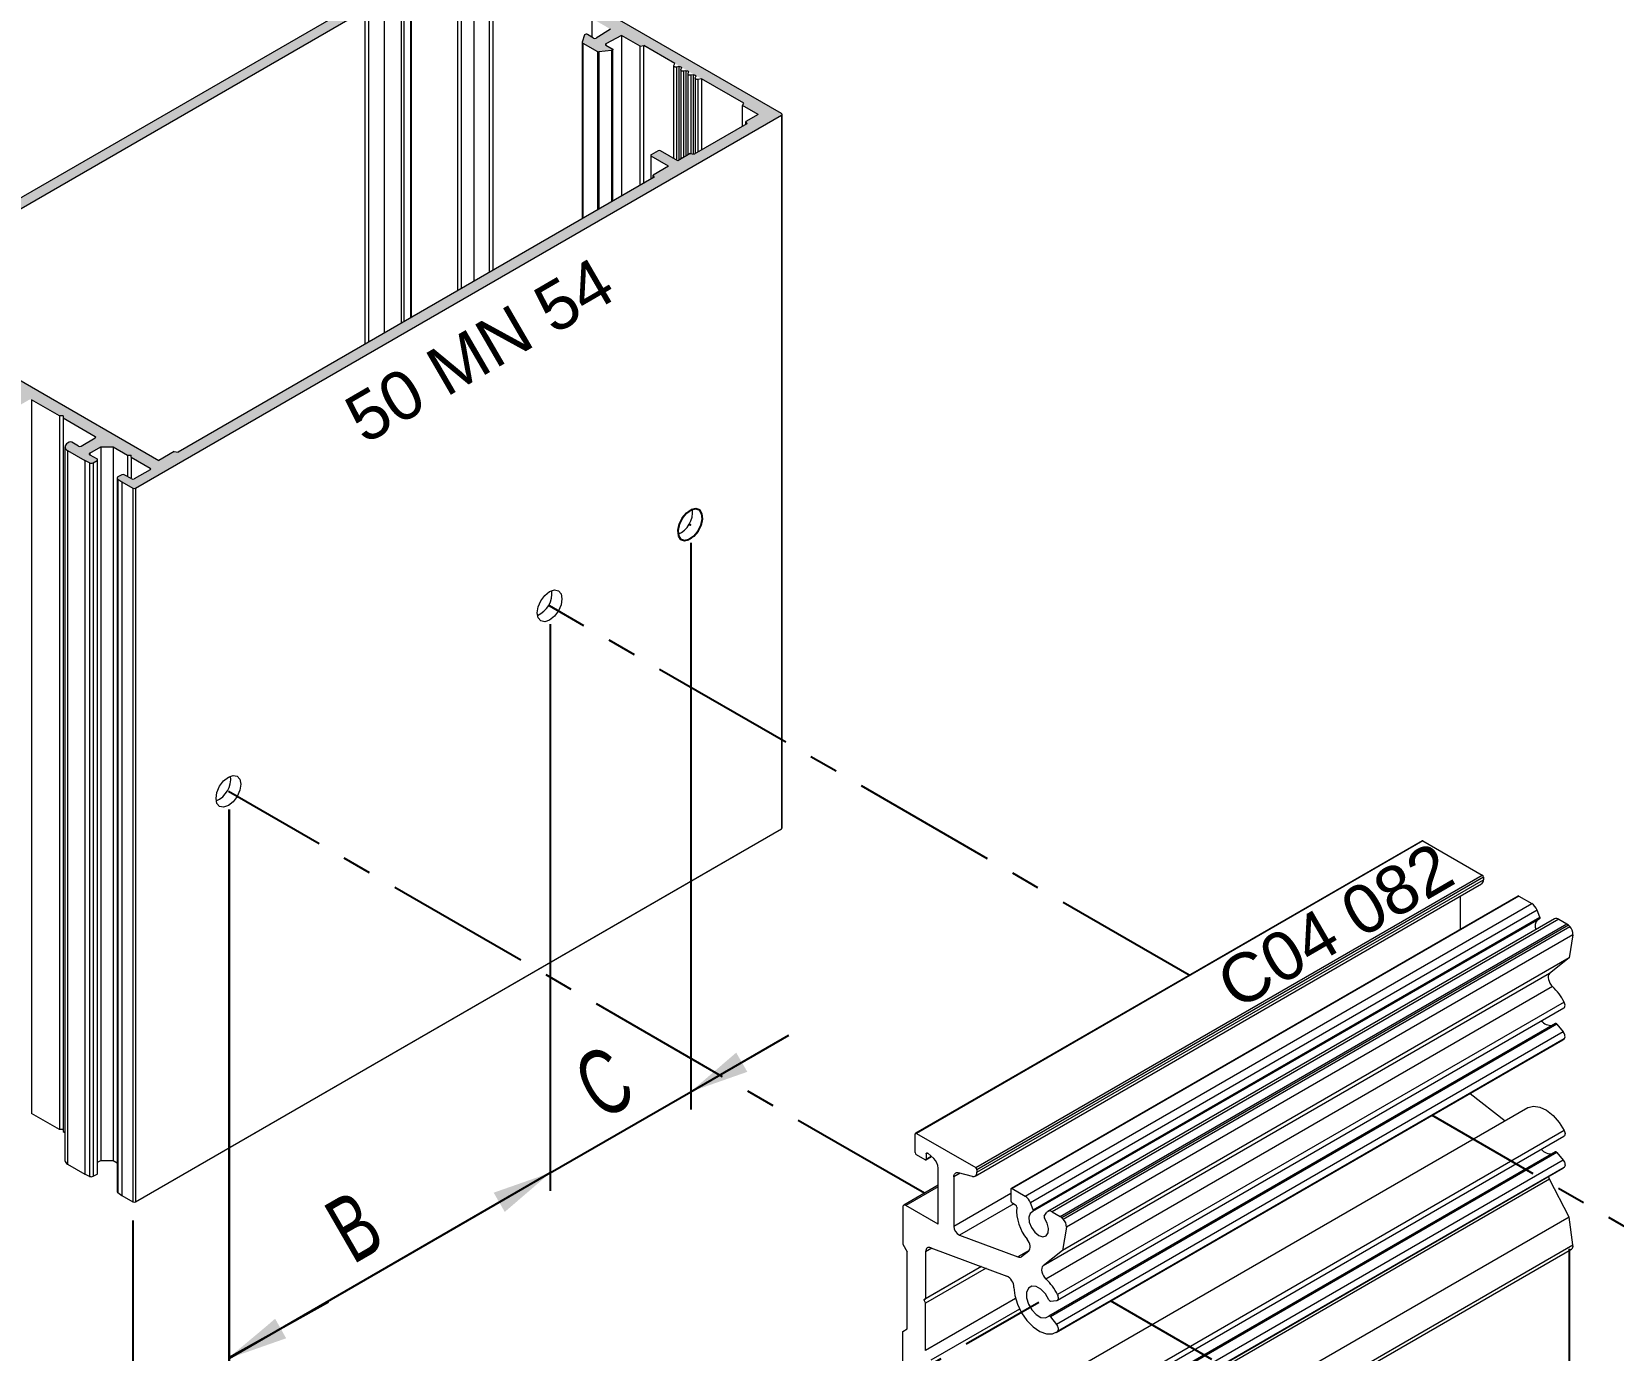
# Model space of a CAD drawing. Header units: millimetres. Extents: x 226 to 1066, y 456 to 1447.
# Drawn here: x 277.5 to 358.9, y 623.8 to 691.7 of the extents above; entities that cross this region are included whole.
import ezdxf

# ---------------------------------------------------------------- set-up
doc = ezdxf.new("R2010")
doc.units = ezdxf.units.MM
doc.linetypes.add('CENTER', pattern=[2, 1.25, -0.25, 0.25, -0.25])
doc.layers.add('nokta', color=140, linetype='Continuous')
doc.layers.add('SLD-0', color=179, linetype='Continuous')
doc.styles.add('SLDTEXTSTYLE0', font='TXT', dxfattribs={"width": 0.663, "bigfont": 'bigfont'})
doc.styles.get("Standard").update_dxf_attribs({"font": 'arial.ttf'})

# ---------------------------------------------------------------- blocks, each defined once
blk = doc.blocks.new('M.T.TİP-6A')
h = blk.add_hatch(color=253)
edge = h.paths.add_edge_path(flags=0)
edge.add_line((1016.633, 708.433), (1016.887, 708.433))
edge.add_ellipse((1016.887, 708.485), major_axis=(-0.09, 0), ratio=0.577288, start_angle=90, end_angle=135)
edge.add_line((1016.951, 708.448), (1018.059, 709.088))
edge.add_line((1018.059, 709.088), (1018.001, 709.238))
edge.add_line((1018.001, 709.238), (1018.262, 709.205))
edge.add_line((1018.262, 709.205), (1018.548, 709.37))
edge.add_line((1018.548, 709.37), (1019.821, 708.635))
edge.add_line((1019.821, 708.635), (1019.878, 708.485))
edge.add_line((1019.878, 708.485), (1019.618, 708.518))
edge.add_line((1019.618, 708.518), (1019.248, 708.305))
edge.add_line((1019.248, 708.305), (1019.306, 708.154))
edge.add_line((1019.306, 708.154), (1019.045, 708.188))
edge.add_line((1019.045, 708.188), (1018.224, 707.713))
edge.add_ellipse((1018.287, 707.677), major_axis=(0.09, 0), ratio=0.577288, start_angle=135, end_angle=180)
edge.add_line((1018.197, 707.677), (1018.197, 707.53))
edge.add_ellipse((1018.287, 707.53), major_axis=(0.09, 0), ratio=0.577288, start_angle=180, end_angle=225)
edge.add_line((1018.224, 707.493), (1018.51, 707.328))
edge.add_ellipse((1018.574, 707.364), major_axis=(0.09, 0), ratio=0.577288, start_angle=225, end_angle=315)
edge.add_line((1018.637, 707.328), (1018.828, 707.438))
edge.add_ellipse((1018.765, 707.475), major_axis=(0.09, 0), ratio=0.577288, start_angle=315, end_angle=405)
edge.add_line((1018.828, 707.511), (1018.733, 707.566))
edge.add_ellipse((1018.797, 707.603), major_axis=(0.09, 0), ratio=0.577288, start_angle=135, end_angle=225, ccw=False)
edge.add_line((1018.733, 707.64), (1019.051, 707.824))
edge.add_ellipse((1019.115, 707.787), major_axis=(-0.09, 0), ratio=0.577288, start_angle=270, end_angle=315, ccw=False)
edge.add_line((1019.115, 707.839), (1019.976, 707.839))
edge.add_ellipse((1019.976, 707.917), major_axis=(0.135, 0), ratio=0.577288, start_angle=270, end_angle=360)
edge.add_line((1020.111, 707.917), (1020.111, 708.055))
edge.add_ellipse((1020.246, 708.055), major_axis=(-0.135, 0), ratio=0.577288, start_angle=270, end_angle=360, ccw=False)
edge.add_line((1020.246, 708.133), (1020.485, 708.133))
edge.add_ellipse((1020.485, 708.211), major_axis=(0.135, 0), ratio=0.577288, start_angle=270, end_angle=360)
edge.add_line((1020.62, 708.211), (1020.62, 708.349))
edge.add_ellipse((1020.755, 708.349), major_axis=(-0.135, 0), ratio=0.577288, start_angle=270, end_angle=360, ccw=False)
edge.add_line((1020.755, 708.427), (1020.994, 708.427))
edge.add_ellipse((1020.994, 708.505), major_axis=(0.135, 0), ratio=0.577288, start_angle=270, end_angle=360)
edge.add_line((1021.129, 708.505), (1021.129, 708.643))
edge.add_ellipse((1021.264, 708.643), major_axis=(-0.135, 0), ratio=0.577288, start_angle=270, end_angle=360, ccw=False)
edge.add_line((1021.264, 708.721), (1021.503, 708.721))
edge.add_ellipse((1021.503, 708.798), major_axis=(0.135, 0), ratio=0.577288, start_angle=270, end_angle=360)
edge.add_line((1021.638, 708.798), (1021.638, 708.936))
edge.add_ellipse((1021.773, 708.936), major_axis=(-0.135, 0), ratio=0.577288, start_angle=270, end_angle=360, ccw=False)
edge.add_line((1021.773, 709.014), (1022.013, 709.014))
edge.add_ellipse((1022.013, 709.092), major_axis=(0.135, 0), ratio=0.577288, start_angle=270, end_angle=360)
edge.add_line((1022.148, 709.092), (1022.148, 709.23))
edge.add_ellipse((1022.283, 709.23), major_axis=(-0.135, 0), ratio=0.577288, start_angle=270, end_angle=360, ccw=False)
edge.add_line((1022.283, 709.308), (1022.522, 709.308))
edge.add_ellipse((1022.522, 709.386), major_axis=(0.135, 0), ratio=0.577288, start_angle=270, end_angle=360)
edge.add_line((1022.657, 709.386), (1022.657, 709.516))
edge.add_ellipse((1022.747, 709.516), major_axis=(-0.09, 0), ratio=0.577288, start_angle=315, end_angle=360, ccw=False)
edge.add_line((1022.683, 709.553), (1023.124, 709.807))
edge.add_ellipse((1023.188, 709.771), major_axis=(0.09, 0), ratio=0.577288, start_angle=45, end_angle=135, ccw=False)
edge.add_line((1023.251, 709.807), (1024.683, 708.981))
edge.add_line((1024.683, 708.981), (1024.874, 708.981))
edge.add_line((1024.874, 708.981), (1024.874, 708.871))
edge.add_line((1024.874, 708.871), (1026.529, 707.915))
edge.add_ellipse((1026.465, 707.879), major_axis=(0.09, 0), ratio=0.577288, start_angle=-45, end_angle=45, ccw=False)
edge.add_line((1026.529, 707.842), (1025.797, 707.419))
edge.add_ellipse((1025.733, 707.456), major_axis=(-0.09, 0), ratio=0.577288, start_angle=45, end_angle=135, ccw=False)
edge.add_line((1025.67, 707.419), (1025.32, 707.622))
edge.add_ellipse((1025.256, 707.585), major_axis=(0.09, 0), ratio=0.577288, start_angle=45, end_angle=135)
edge.add_line((1025.192, 707.622), (1025.097, 707.566))
edge.add_ellipse((1025.415, 707.383), major_axis=(0.45, 0), ratio=0.577288, start_angle=135, end_angle=225)
edge.add_line((1025.097, 707.199), (1025.988, 706.685))
edge.add_ellipse((1026.051, 706.721), major_axis=(-0.09, 0), ratio=0.577288, start_angle=45, end_angle=50)
edge.add_line((1025.994, 706.682), (1026.239, 706.563))
edge.add_ellipse((1026.326, 706.623), major_axis=(-0.135, 0), ratio=0.577288, start_angle=50, end_angle=135)
edge.add_line((1026.421, 706.567), (1026.624, 706.685))
edge.add_ellipse((1026.561, 706.721), major_axis=(-0.09, 0), ratio=0.577288, start_angle=135, end_angle=225)
edge.add_line((1026.624, 706.758), (1026.242, 706.979))
edge.add_ellipse((1026.306, 707.015), major_axis=(-0.09, 0), ratio=0.577288, start_angle=-45, end_angle=45, ccw=False)
edge.add_line((1026.242, 707.052), (1026.815, 707.383))
edge.add_line((1026.815, 707.383), (1027.452, 707.383))
edge.add_line((1027.452, 707.383), (1028.183, 706.96))
edge.add_line((1028.183, 706.96), (1028.374, 706.96))
edge.add_line((1028.374, 706.96), (1028.374, 706.85))
edge.add_line((1028.374, 706.85), (1029.361, 706.281))
edge.add_ellipse((1029.297, 706.244), major_axis=(0.09, 0), ratio=0.577288, start_angle=-45, end_angle=45, ccw=False)
edge.add_line((1029.361, 706.207), (1028.533, 705.729))
edge.add_ellipse((1028.47, 705.766), major_axis=(0.09, 0), ratio=0.577288, start_angle=225, end_angle=315, ccw=False)
edge.add_line((1028.406, 705.729), (1028.024, 705.95))
edge.add_ellipse((1027.961, 705.913), major_axis=(0.09, 0), ratio=0.577288, start_angle=45, end_angle=135)
edge.add_line((1027.897, 705.95), (1027.694, 705.833))
edge.add_ellipse((1027.789, 705.778), major_axis=(0.135, 0), ratio=0.577288, start_angle=135, end_angle=220)
edge.add_line((1027.686, 705.727), (1027.892, 705.586))
edge.add_ellipse((1027.961, 705.619), major_axis=(-0.09, 0), ratio=0.577288, start_angle=40, end_angle=45)
edge.add_line((1027.897, 705.583), (1028.47, 705.252))
edge.add_ellipse((1028.533, 705.289), major_axis=(-0.09, 0), ratio=0.577288, start_angle=45, end_angle=135)
edge.add_line((1028.597, 705.252), (1061.881, 724.466))
edge.add_ellipse((1061.817, 724.503), major_axis=(0.09, 0), ratio=0.577288, start_angle=315, end_angle=405)
edge.add_line((1061.881, 724.54), (1046.098, 733.651))
edge.add_ellipse((1046.034, 733.614), major_axis=(-0.09, 0), ratio=0.577288, start_angle=225, end_angle=315)
edge.add_line((1045.971, 733.651), (1012.687, 714.436))
edge.add_ellipse((1012.751, 714.4), major_axis=(0.09, 0), ratio=0.577288, start_angle=135, end_angle=225)
edge.add_line((1012.687, 714.363), (1013.26, 714.032))
edge.add_ellipse((1013.324, 714.069), major_axis=(0.09, 0), ratio=0.577288, start_angle=225, end_angle=230)
edge.add_line((1013.266, 714.029), (1013.511, 713.911))
edge.add_ellipse((1013.598, 713.97), major_axis=(-0.135, 0), ratio=0.577288, start_angle=50, end_angle=135)
edge.add_line((1013.693, 713.915), (1013.896, 714.032))
edge.add_ellipse((1013.833, 714.069), major_axis=(-0.09, 0), ratio=0.577288, start_angle=135, end_angle=225)
edge.add_line((1013.896, 714.106), (1013.514, 714.326))
edge.add_ellipse((1013.578, 714.363), major_axis=(-0.09, 0), ratio=0.577288, start_angle=-45, end_angle=45, ccw=False)
edge.add_line((1013.514, 714.4), (1014.342, 714.877))
edge.add_ellipse((1014.405, 714.841), major_axis=(-0.09, 0), ratio=0.577288, start_angle=225, end_angle=315, ccw=False)
edge.add_line((1014.469, 714.877), (1015.455, 714.308))
edge.add_line((1015.455, 714.308), (1015.646, 714.308))
edge.add_line((1015.646, 714.308), (1015.646, 714.198))
edge.add_line((1015.646, 714.198), (1016.378, 713.775))
edge.add_line((1016.378, 713.775), (1016.378, 713.408))
edge.add_line((1016.378, 713.408), (1015.805, 713.077))
edge.add_ellipse((1015.742, 713.114), major_axis=(0.09, 0), ratio=0.577288, start_angle=225, end_angle=315, ccw=False)
edge.add_line((1015.678, 713.077), (1015.296, 713.298))
edge.add_ellipse((1015.233, 713.261), major_axis=(0.09, 0), ratio=0.577288, start_angle=45, end_angle=135)
edge.add_line((1015.169, 713.298), (1014.966, 713.18))
edge.add_ellipse((1015.061, 713.125), major_axis=(0.135, 0), ratio=0.577288, start_angle=135, end_angle=220)
edge.add_line((1014.958, 713.075), (1015.164, 712.934))
edge.add_ellipse((1015.233, 712.967), major_axis=(0.09, 0), ratio=0.577288, start_angle=220, end_angle=225)
edge.add_line((1015.169, 712.93), (1016.06, 712.416))
edge.add_ellipse((1016.378, 712.6), major_axis=(-0.45, 0), ratio=0.577288, start_angle=45, end_angle=135)
edge.add_line((1016.696, 712.416), (1016.792, 712.471))
edge.add_ellipse((1016.728, 712.508), major_axis=(-0.09, 0), ratio=0.577288, start_angle=135, end_angle=225)
edge.add_line((1016.792, 712.544), (1016.442, 712.747))
edge.add_ellipse((1016.506, 712.783), major_axis=(0.09, 0), ratio=0.577288, start_angle=135, end_angle=225, ccw=False)
edge.add_line((1016.442, 712.82), (1017.174, 713.242))
edge.add_ellipse((1017.237, 713.206), major_axis=(-0.09, 0), ratio=0.577288, start_angle=225, end_angle=315, ccw=False)
edge.add_line((1017.301, 713.242), (1018.956, 712.287))
edge.add_line((1018.956, 712.287), (1019.147, 712.287))
edge.add_line((1019.147, 712.287), (1019.147, 712.177))
edge.add_line((1019.147, 712.177), (1020.578, 711.35))
edge.add_ellipse((1020.515, 711.314), major_axis=(-0.09, 0), ratio=0.577288, start_angle=135, end_angle=225, ccw=False)
edge.add_line((1020.578, 711.277), (1020.138, 711.022))
edge.add_ellipse((1020.074, 711.059), major_axis=(0.09, 0), ratio=0.577288, start_angle=270, end_angle=315, ccw=False)
edge.add_line((1020.074, 711.007), (1019.849, 711.007))
edge.add_ellipse((1019.849, 710.929), major_axis=(-0.135, 0), ratio=0.577288, start_angle=270, end_angle=360)
edge.add_line((1019.714, 710.929), (1019.714, 710.791))
edge.add_ellipse((1019.579, 710.791), major_axis=(0.135, 0), ratio=0.577288, start_angle=270, end_angle=360, ccw=False)
edge.add_line((1019.579, 710.713), (1019.34, 710.713))
edge.add_ellipse((1019.34, 710.635), major_axis=(-0.135, 0), ratio=0.577288, start_angle=270, end_angle=360)
edge.add_line((1019.205, 710.635), (1019.205, 710.497))
edge.add_ellipse((1019.07, 710.497), major_axis=(0.135, 0), ratio=0.577288, start_angle=270, end_angle=360, ccw=False)
edge.add_line((1019.07, 710.419), (1018.831, 710.419))
edge.add_ellipse((1018.831, 710.341), major_axis=(-0.135, 0), ratio=0.577288, start_angle=270, end_angle=360)
edge.add_line((1018.696, 710.341), (1018.696, 710.203))
edge.add_ellipse((1018.561, 710.203), major_axis=(0.135, 0), ratio=0.577288, start_angle=270, end_angle=360, ccw=False)
edge.add_line((1018.561, 710.125), (1018.322, 710.125))
edge.add_ellipse((1018.322, 710.048), major_axis=(-0.135, 0), ratio=0.577288, start_angle=270, end_angle=360)
edge.add_line((1018.187, 710.048), (1018.187, 709.91))
edge.add_ellipse((1018.052, 709.91), major_axis=(0.135, 0), ratio=0.577288, start_angle=270, end_angle=360, ccw=False)
edge.add_line((1018.052, 709.832), (1017.812, 709.832))
edge.add_ellipse((1017.812, 709.754), major_axis=(-0.135, 0), ratio=0.577288, start_angle=270, end_angle=360)
edge.add_line((1017.677, 709.754), (1017.677, 709.616))
edge.add_ellipse((1017.542, 709.616), major_axis=(0.135, 0), ratio=0.577288, start_angle=270, end_angle=360, ccw=False)
edge.add_line((1017.542, 709.538), (1017.303, 709.538))
edge.add_ellipse((1017.303, 709.46), major_axis=(-0.135, 0), ratio=0.577288, start_angle=270, end_angle=360)
edge.add_line((1017.168, 709.46), (1017.168, 708.962))
edge.add_ellipse((1017.078, 708.962), major_axis=(0.09, 0), ratio=0.577288, start_angle=315, end_angle=360, ccw=False)
edge.add_line((1017.142, 708.926), (1016.824, 708.742))
edge.add_ellipse((1016.76, 708.779), major_axis=(-0.09, 0), ratio=0.577288, start_angle=45, end_angle=135, ccw=False)
edge.add_line((1016.696, 708.742), (1016.601, 708.797))
edge.add_ellipse((1016.537, 708.76), major_axis=(-0.09, 0), ratio=0.577288, start_angle=225, end_angle=315)
edge.add_line((1016.474, 708.797), (1016.283, 708.687))
edge.add_ellipse((1016.346, 708.65), major_axis=(-0.09, 0), ratio=0.577288, start_angle=315, end_angle=405)
edge.add_line((1016.283, 708.613), (1016.569, 708.448))
edge.add_ellipse((1016.633, 708.485), major_axis=(-0.09, 0), ratio=0.577288, start_angle=45, end_angle=90)
edge = h.paths.add_edge_path(flags=0)
edge.add_ellipse((1022.233, 710.212), major_axis=(-0.225, 0), ratio=0.577288, start_angle=135, end_angle=225, ccw=False)
edge.add_line((1022.392, 710.12), (1021.539, 709.627))
edge.add_line((1021.539, 709.627), (1021.597, 709.477))
edge.add_line((1021.597, 709.477), (1021.336, 709.51))
edge.add_line((1021.336, 709.51), (1020.966, 709.297))
edge.add_line((1020.966, 709.297), (1021.024, 709.146))
edge.add_line((1021.024, 709.146), (1020.763, 709.179))
edge.add_line((1020.763, 709.179), (1020.393, 708.966))
edge.add_line((1020.393, 708.966), (1020.451, 708.816))
edge.add_line((1020.451, 708.816), (1020.191, 708.849))
edge.add_line((1020.191, 708.849), (1018.918, 709.584))
edge.add_line((1018.918, 709.584), (1019.204, 709.749))
edge.add_line((1019.204, 709.749), (1019.147, 709.899))
edge.add_line((1019.147, 709.899), (1019.407, 709.866))
edge.add_line((1019.407, 709.866), (1019.777, 710.08))
edge.add_line((1019.777, 710.08), (1019.719, 710.23))
edge.add_line((1019.719, 710.23), (1019.98, 710.197))
edge.add_line((1019.98, 710.197), (1020.35, 710.41))
edge.add_line((1020.35, 710.41), (1020.292, 710.561))
edge.add_line((1020.292, 710.561), (1020.553, 710.527))
edge.add_line((1020.553, 710.527), (1021.119, 710.854))
edge.add_ellipse((1021.278, 710.763), major_axis=(0.225, 0), ratio=0.577288, start_angle=45, end_angle=135, ccw=False)
edge.add_line((1021.438, 710.854), (1022.392, 710.303))
edge = h.paths.add_edge_path(flags=0)
edge.add_line((1055.517, 722.629), (1055.167, 722.427))
edge.add_ellipse((1055.23, 722.39), major_axis=(-0.09, 0), ratio=0.577288, start_angle=315, end_angle=405)
edge.add_line((1055.167, 722.354), (1056.058, 721.839))
edge.add_line((1056.058, 721.839), (1055.262, 721.38))
edge.add_line((1055.262, 721.38), (1055.316, 721.264))
edge.add_line((1055.316, 721.264), (1030.802, 707.113))
edge.add_line((1030.802, 707.113), (1030.602, 707.144))
edge.add_line((1030.602, 707.144), (1029.806, 706.685))
edge.add_line((1029.806, 706.685), (1015.169, 715.135))
edge.add_line((1015.169, 715.135), (1015.965, 715.594))
edge.add_line((1015.965, 715.594), (1015.911, 715.71))
edge.add_line((1015.911, 715.71), (1040.424, 729.861))
edge.add_line((1040.424, 729.861), (1040.625, 729.83))
edge.add_line((1040.625, 729.83), (1041.42, 730.289))
edge.add_line((1041.42, 730.289), (1042.311, 729.775))
edge.add_ellipse((1042.375, 729.811), major_axis=(0.09, 0), ratio=0.577288, start_angle=225, end_angle=315)
edge.add_line((1042.439, 729.775), (1042.789, 729.977))
edge.add_ellipse((1042.725, 730.014), major_axis=(-0.09, 0), ratio=0.577288, start_angle=135, end_angle=225)
edge.add_line((1042.789, 730.05), (1041.898, 730.565))
edge.add_line((1041.898, 730.565), (1042.534, 730.932))
edge.add_line((1042.534, 730.932), (1042.48, 731.048))
edge.add_line((1042.48, 731.048), (1045.197, 732.616))
edge.add_line((1045.197, 732.616), (1045.398, 732.585))
edge.add_line((1045.398, 732.585), (1046.034, 732.953))
edge.add_line((1046.034, 732.953), (1046.83, 732.493))
edge.add_line((1046.83, 732.493), (1047.031, 732.524))
edge.add_line((1047.031, 732.524), (1052.171, 729.557))
edge.add_line((1052.171, 729.557), (1052.117, 729.441))
edge.add_line((1052.117, 729.441), (1053.071, 728.89))
edge.add_line((1053.071, 728.89), (1052.326, 728.429))
edge.add_ellipse((1052.26, 728.464), major_axis=(-0.09, 0), ratio=0.577288, start_angle=43, end_angle=137, ccw=False)
edge.add_line((1052.194, 728.429), (1051.891, 728.616))
edge.add_ellipse((1051.826, 728.581), major_axis=(0.09, 0), ratio=0.577288, start_angle=43, end_angle=169)
edge.add_line((1051.737, 728.591), (1051.613, 728.222))
edge.add_ellipse((1051.701, 728.212), major_axis=(0.09, 0), ratio=0.577288, start_angle=169, end_angle=225)
edge.add_line((1051.638, 728.175), (1052.395, 727.738))
edge.add_ellipse((1052.459, 727.774), major_axis=(-0.09, 0), ratio=0.577288, start_angle=45, end_angle=101)
edge.add_line((1052.476, 727.723), (1053.115, 727.795))
edge.add_ellipse((1053.098, 727.846), major_axis=(-0.09, 0), ratio=0.577288, start_angle=101, end_angle=227)
edge.add_line((1053.16, 727.884), (1052.835, 728.059))
edge.add_ellipse((1052.896, 728.097), major_axis=(0.09, 0), ratio=0.577288, start_angle=133, end_angle=227, ccw=False)
edge.add_line((1052.835, 728.135), (1053.634, 728.565))
edge.add_line((1053.634, 728.565), (1054.589, 728.014))
edge.add_line((1054.589, 728.014), (1054.79, 728.045))
edge.add_line((1054.79, 728.045), (1059.93, 725.078))
edge.add_line((1059.93, 725.078), (1059.876, 724.962))
edge.add_line((1059.876, 724.962), (1060.671, 724.503))
edge.add_line((1060.671, 724.503), (1060.035, 724.135))
edge.add_line((1060.035, 724.135), (1060.089, 724.02))
edge.add_line((1060.089, 724.02), (1057.372, 722.451))
edge.add_line((1057.372, 722.451), (1057.171, 722.482))
edge.add_line((1057.171, 722.482), (1056.535, 722.115))
edge.add_line((1056.535, 722.115), (1055.644, 722.629))
edge.add_ellipse((1055.58, 722.592), major_axis=(0.09, 0), ratio=0.577288, start_angle=45, end_angle=135)
at = {"color": 0, "linetype": 'Continuous', "lineweight": 0}
for p, q in [((1012.687, 714.436), (1045.971, 733.651)), ((1061.881, 724.54), (1046.098, 733.651)), ((1045.197, 715.423), (1045.197, 732.616)), ((1045.398, 715.539), (1045.398, 732.585)), ((1046.034, 732.953), (1046.034, 715.906)), ((1046.83, 716.365), (1046.83, 732.493)), ((1047.031, 716.481), (1047.031, 732.524)), ((1041.42, 713.242), (1041.42, 730.289)), ((1042.815, 714.048), (1042.815, 730.014)), ((1040.424, 729.861), (1015.911, 715.71)), ((1040.424, 712.667), (1040.424, 729.861)), ((1040.625, 712.783), (1040.625, 729.83)), ((1042.311, 713.757), (1042.311, 729.775)), ((1042.439, 713.83), (1042.439, 729.775)), ((1042.789, 714.032), (1042.789, 729.977)), ((1052.117, 728.477), (1052.117, 729.441)), ((1051.737, 728.591), (1051.613, 728.222)), ((1052.194, 728.429), (1051.891, 728.616)), ((1053.071, 728.89), (1052.326, 728.429)), ((1053.634, 728.565), (1052.835, 728.135)), ((1054.589, 728.014), (1053.634, 728.565)), ((1053.634, 728.565), (1053.634, 720.293)), ((1051.611, 728.212), (1051.611, 719.126)), ((1051.638, 728.175), (1052.395, 727.738)), ((1051.638, 728.175), (1051.638, 719.141)), ((1052.395, 727.738), (1052.395, 719.578)), ((1053.115, 727.795), (1052.476, 727.723)), ((1052.476, 727.723), (1052.476, 719.625)), ((1052.835, 728.135), (1052.835, 728.059)), ((1052.835, 728.059), (1053.16, 727.884)), ((1053.115, 727.795), (1053.115, 719.994)), ((1053.188, 720.036), (1053.188, 727.846)), ((1054.589, 728.014), (1054.79, 728.045)), ((1054.589, 720.845), (1054.589, 728.014)), ((1056.377, 727.129), (1054.79, 728.045)), ((1054.79, 720.96), (1054.79, 728.045)), ((1056.322, 727.004), (1056.322, 722.237)), ((1056.326, 727.02), (1056.377, 727.129)), ((1056.589, 726.96), (1056.464, 726.941)), ((1056.464, 726.941), (1056.464, 722.156)), ((1056.589, 726.96), (1056.589, 722.146)), ((1056.69, 726.791), (1056.69, 722.204)), ((1056.694, 726.808), (1056.727, 726.881)), ((1056.957, 726.748), (1056.831, 726.729)), ((1056.831, 726.729), (1056.831, 722.286)), ((1056.957, 726.748), (1056.957, 722.358)), ((1057.057, 726.579), (1057.057, 722.416)), ((1057.061, 726.596), (1057.095, 726.669)), ((1057.324, 726.536), (1057.199, 726.517)), ((1057.199, 726.517), (1057.199, 722.478)), ((1057.324, 726.536), (1057.324, 722.459)), ((1057.425, 726.367), (1057.425, 722.482)), ((1057.428, 726.384), (1057.462, 726.457)), ((1057.754, 726.334), (1057.566, 726.305)), ((1057.566, 726.305), (1057.566, 722.563)), ((1059.93, 725.078), (1057.754, 726.334)), ((1057.754, 726.334), (1057.754, 722.672)), ((1028.597, 705.252), (1061.881, 724.466)), ((1059.876, 724.962), (1059.93, 725.078)), ((1060.671, 724.503), (1059.876, 724.962)), ((1059.876, 723.897), (1059.876, 724.962)), ((1060.671, 724.503), (1060.035, 724.135)), ((1061.881, 724.466), (1061.881, 687.722)), ((1061.907, 687.758), (1061.907, 724.503)), ((1060.089, 724.02), (1057.372, 722.451)), ((1060.035, 724.135), (1060.089, 724.02)), ((1060.035, 723.988), (1060.035, 724.135)), ((1055.14, 722.39), (1055.14, 721.163)), ((1055.517, 722.629), (1055.167, 722.427)), ((1056.058, 721.839), (1055.167, 722.354)), ((1055.167, 721.178), (1055.167, 722.354)), ((1056.535, 722.115), (1055.644, 722.629)), ((1057.171, 722.482), (1056.535, 722.115)), ((1057.171, 722.482), (1057.372, 722.451)), ((1055.316, 721.264), (1030.802, 707.113)), ((1056.058, 721.839), (1055.262, 721.38)), ((1055.262, 721.38), (1055.316, 721.264)), ((1055.262, 721.233), (1055.262, 721.38)), ((1015.169, 715.135), (1029.806, 706.685)), ((1023.251, 709.807), (1023.251, 673.063)), ((1024.683, 708.981), (1023.251, 709.807)), ((1024.683, 708.981), (1024.683, 672.237)), ((1024.874, 708.981), (1024.683, 708.981)), ((1024.874, 708.981), (1024.874, 708.871)), ((1024.874, 708.871), (1024.874, 672.126)), ((1024.874, 708.871), (1026.529, 707.915)), ((1024.965, 707.383), (1024.965, 670.638)), ((1025.192, 707.622), (1025.097, 707.566)), ((1025.097, 707.199), (1025.097, 670.455)), ((1025.097, 707.199), (1025.988, 706.685)), ((1025.67, 707.419), (1025.32, 707.622)), ((1025.797, 707.419), (1026.529, 707.842)), ((1026.242, 707.052), (1026.815, 707.383)), ((1026.529, 707.915), (1026.529, 707.842)), ((1026.815, 707.383), (1026.815, 670.638)), ((1026.815, 707.383), (1027.452, 707.383)), ((1027.452, 707.383), (1027.452, 670.638)), ((1027.452, 707.383), (1028.183, 706.96)), ((1025.988, 706.685), (1025.988, 669.94)), ((1025.994, 706.682), (1025.994, 669.937)), ((1026.239, 706.563), (1025.994, 706.682)), ((1026.239, 706.563), (1026.239, 669.818)), ((1026.242, 707.052), (1026.242, 706.979)), ((1026.242, 706.979), (1026.624, 706.758)), ((1026.421, 706.567), (1026.624, 706.685)), ((1026.421, 706.567), (1026.421, 669.823)), ((1026.624, 706.685), (1026.624, 669.94)), ((1026.651, 669.977), (1026.651, 706.721)), ((1028.183, 706.96), (1028.374, 706.96)), ((1028.183, 706.96), (1028.183, 705.858)), ((1028.374, 706.85), (1028.374, 706.96)), ((1028.374, 706.85), (1029.361, 706.281)), ((1028.374, 706.85), (1028.374, 705.748)), ((1030.602, 707.144), (1029.806, 706.685)), ((1030.602, 707.144), (1030.802, 707.113)), ((1027.654, 705.778), (1027.654, 669.033)), ((1027.686, 705.727), (1027.686, 668.983)), ((1027.686, 705.727), (1027.892, 705.586)), ((1027.897, 705.95), (1027.694, 705.833)), ((1027.892, 705.586), (1027.892, 668.842)), ((1027.897, 705.583), (1027.897, 668.838)), ((1027.897, 705.583), (1028.47, 705.252)), ((1028.406, 705.729), (1028.024, 705.95)), ((1029.361, 706.207), (1028.533, 705.729)), ((1029.361, 706.281), (1029.361, 706.207)), ((1028.47, 705.252), (1028.47, 668.508)), ((1028.597, 705.252), (1028.597, 668.508)), ((1028.597, 668.508), (1061.881, 687.722)), ((1024.683, 672.237), (1023.251, 673.063)), ((1024.874, 672.237), (1024.683, 672.237)), ((1024.874, 672.126), (1024.965, 672.074)), ((1026.651, 670.543), (1026.815, 670.638)), ((1026.815, 670.638), (1027.452, 670.638)), ((1027.452, 670.638), (1027.654, 670.521)), ((1025.097, 670.455), (1025.988, 669.94)), ((1026.239, 669.818), (1025.994, 669.937)), ((1026.421, 669.823), (1026.624, 669.94)), ((1027.686, 668.983), (1027.892, 668.842)), ((1027.897, 668.838), (1028.47, 668.508))]:
    blk.add_line(p, q, dxfattribs=at)
at = {"color": 1}
for p, q in [((1057.203, 702.438), (1057.203, 673.261)), ((1049.964, 698.259), (1049.964, 669.082)), ((1049.964, 698.259), (1049.964, 669.082)), ((1033.417, 688.707), (1033.417, 659.57)), ((1033.418, 688.707), (1033.418, 659.53)), ((1057.203, 674.18), (1062.254, 677.096)), ((1049.964, 670.001), (1057.203, 674.18)), ((1049.964, 670.001), (1033.418, 660.449)), ((1049.964, 670.001), (1044.913, 667.085)), ((1028.47, 667.553), (1028.47, 656.788)), ((1102.443, 666.091), (1102.452, 641.6)), ((1033.417, 660.489), (1038.535, 663.366))]:
    blk.add_line(p, q, dxfattribs=at)
at = {"color": 7, "linetype": 'Continuous', "lineweight": 15}
for p, q in [((1094.872, 687.102), (1068.78, 672.039)), ((1094.917, 687.097), (1068.825, 672.034)), ((1094.917, 687.097), (1097.972, 685.334)), ((1028.597, 668.508), (1059.971, 686.62)), ((1071.88, 670.271), (1097.972, 685.334)), ((1098.036, 685.223), (1071.943, 670.161)), ((1098.036, 685.223), (1098.036, 685.095)), ((1071.85, 669.826), (1097.942, 684.889)), ((1071.943, 670.032), (1098.036, 685.095)), ((1099.804, 684.254), (1073.712, 669.192)), ((1099.849, 684.25), (1073.757, 669.187)), ((1074.427, 668.8), (1100.519, 683.863)), ((1096.842, 684.254), (1096.842, 682.544)), ((1099.849, 684.25), (1100.519, 683.863)), ((1100.795, 683.52), (1074.703, 668.457)), ((1074.831, 668.019), (1100.923, 683.082)), ((1074.841, 668.102), (1100.933, 683.165)), ((1101.691, 683.079), (1075.598, 668.017)), ((1101.916, 683.057), (1075.823, 667.994)), ((1076.231, 667.759), (1102.323, 682.822)), ((1100.933, 683.165), (1100.795, 683.52)), ((1101.916, 683.057), (1102.323, 682.822)), ((1102.41, 682.754), (1076.318, 667.691)), ((1076.386, 667.623), (1102.479, 682.686)), ((1102.642, 682.264), (1076.55, 667.201)), ((1102.41, 682.754), (1102.479, 682.686)), ((1102.642, 682.264), (1102.442, 681.065)), ((1102.442, 681.065), (1076.349, 666.003)), ((1102.442, 681.065), (1101.444, 680.268)), ((1101.444, 680.268), (1075.352, 665.206)), ((1101.594, 679.595), (1075.501, 664.532)), ((1102.19, 678.794), (1076.098, 663.731)), ((1076.087, 663.44), (1102.179, 678.502)), ((1101.744, 677.689), (1075.652, 662.627)), ((1101.821, 677.657), (1075.729, 662.594)), ((1102.14, 677.26), (1076.047, 662.198)), ((1101.821, 677.657), (1102.14, 677.26)), ((1076.025, 661.786), (1102.117, 676.849)), ((1102.19, 676.898), (1076.098, 661.835)), ((1102.117, 676.849), (1102.19, 676.898)), ((1097.344, 674.093), (1099.153, 672.68)), ((1100.318, 673.353), (1074.225, 658.29)), ((1102.19, 672.18), (1076.098, 657.117)), ((1068.761, 671.042), (1068.761, 671.998)), ((1068.825, 672.034), (1071.88, 670.271)), ((1076.087, 656.826), (1102.179, 671.888)), ((1069.27, 670.675), (1068.825, 670.932)), ((1069.315, 670.67), (1069.606, 670.838)), ((1069.334, 670.983), (1069.334, 670.712)), ((1069.719, 670.738), (1069.414, 671.008)), ((1101.744, 671.075), (1075.652, 656.013)), ((1101.821, 671.043), (1075.729, 655.98)), ((1102.14, 670.646), (1076.047, 655.584)), ((1101.821, 671.043), (1102.14, 670.646)), ((1069.955, 667.359), (1069.955, 670.247)), ((1070.75, 669.788), (1070.75, 667.25)), ((1071.707, 669.813), (1070.986, 670.006)), ((1071.943, 670.161), (1071.943, 670.032)), ((1076.025, 655.172), (1102.117, 670.235)), ((1102.19, 670.284), (1076.098, 655.221)), ((1069.955, 669.364), (1068.172, 668.334)), ((1073.693, 669.15), (1073.693, 668.562)), ((1073.757, 669.187), (1074.427, 668.8)), ((1101.444, 669.672), (1075.352, 654.609)), ((1102.442, 667.723), (1101.444, 669.672)), ((1068.125, 668.231), (1068.125, 666.321)), ((1069.955, 667.359), (1068.284, 668.323)), ((1073.757, 668.452), (1073.931, 668.352)), ((1074.841, 668.102), (1074.703, 668.457)), ((1075.41, 667.773), (1075.548, 667.97)), ((1075.823, 667.994), (1076.231, 667.759)), ((1076.318, 667.691), (1076.386, 667.623)), ((1102.442, 667.723), (1076.349, 652.66)), ((1102.642, 666.292), (1102.442, 667.723)), ((1071.049, 666.788), (1074.046, 665.668)), ((1076.55, 667.201), (1076.349, 666.003)), ((1068.125, 666.321), (1068.348, 665.935)), ((1068.348, 661.966), (1068.348, 665.935)), ((1069.302, 665.938), (1069.302, 663.51)), ((1069.565, 666.148), (1073.479, 664.686)), ((1074.234, 665.685), (1074.61, 665.985)), ((1076.349, 666.003), (1075.352, 665.206)), ((1076.479, 651.012), (1102.572, 666.074)), ((1076.55, 651.23), (1102.642, 666.292)), ((1072.18, 665.171), (1069.207, 663.455)), ((1072.18, 665.171), (1069.302, 663.51)), ((1072.412, 665.085), (1069.302, 663.289)), ((1069.207, 663.455), (1069.302, 663.51)), ((1069.207, 663.455), (1069.302, 663.289)), ((1069.302, 660.861), (1069.302, 663.289)), ((1075.729, 663.399), (1076.047, 663.427)), ((1075.729, 662.594), (1076.047, 662.198)), ((1068.125, 661.838), (1068.348, 661.966)), ((1068.125, 659.927), (1068.125, 661.838))]:
    blk.add_line(p, q, dxfattribs=at)
at = {"color": 8, "linetype": 'Continuous', "lineweight": 15}
for p, q in [((1069.398, 671.02), (1069.334, 670.983)), ((1069.334, 670.712), (1069.585, 670.857)), ((1071.084, 669.98), (1070.75, 669.788)), ((1069.955, 669.288), (1068.284, 668.323)), ((1070.75, 667.25), (1073.693, 668.949)), ((1073.844, 668.402), (1071.049, 666.788)), ((1069.626, 666.125), (1069.302, 665.938)), ((1074.632, 666.006), (1074.046, 665.668)), ((1073.929, 663.532), (1069.302, 660.861)), ((1074.138, 662.987), (1069.565, 660.347))]:
    blk.add_line(p, q, dxfattribs=at)
at = {"color": 0, "linetype": 'Continuous', "lineweight": 0, "flags": 128}
for points in [[(1053.16, 727.884), (1053.175, 727.873), (1053.185, 727.86), (1053.188, 727.846), (1053.185, 727.832), (1053.175, 727.819), (1053.159, 727.808), (1053.139, 727.8), (1053.115, 727.795)], [(1056.464, 726.941), (1056.435, 726.939), (1056.406, 726.941), (1056.379, 726.947), (1056.355, 726.958), (1056.337, 726.971), (1056.326, 726.987), (1056.322, 727.004), (1056.326, 727.02)], [(1056.589, 726.96), (1056.619, 726.962), (1056.648, 726.96), (1056.675, 726.954), (1056.698, 726.943), (1056.716, 726.93), (1056.727, 726.914), (1056.731, 726.898), (1056.727, 726.881)], [(1056.831, 726.729), (1056.802, 726.727), (1056.773, 726.729), (1056.746, 726.735), (1056.723, 726.746), (1056.705, 726.759), (1056.694, 726.775), (1056.69, 726.791), (1056.694, 726.808)], [(1056.957, 726.748), (1056.986, 726.75), (1057.015, 726.748), (1057.042, 726.742), (1057.066, 726.731), (1057.083, 726.718), (1057.095, 726.702), (1057.099, 726.685), (1057.095, 726.669)], [(1057.199, 726.517), (1057.17, 726.514), (1057.141, 726.517), (1057.113, 726.523), (1057.09, 726.533), (1057.072, 726.547), (1057.061, 726.563), (1057.057, 726.579), (1057.061, 726.596)], [(1057.324, 726.536), (1057.353, 726.538), (1057.383, 726.536), (1057.41, 726.53), (1057.433, 726.519), (1057.451, 726.506), (1057.462, 726.49), (1057.466, 726.473), (1057.462, 726.457)], [(1057.566, 726.305), (1057.537, 726.302), (1057.508, 726.305), (1057.481, 726.311), (1057.458, 726.321), (1057.44, 726.335), (1057.428, 726.35), (1057.425, 726.367), (1057.428, 726.384)], [(1027.694, 705.833), (1027.678, 705.822), (1027.666, 705.809), (1027.658, 705.795), (1027.654, 705.781), (1027.656, 705.767), (1027.662, 705.753), (1027.672, 705.739), (1027.686, 705.727)]]:
    blk.add_lwpolyline(points, dxfattribs=at)
at = {"color": 7, "linetype": 'Continuous', "lineweight": 15, "flags": 128}
for points in [[(1057.808, 703.743), (1057.759, 703.996), (1057.621, 704.155), (1057.415, 704.195), (1057.171, 704.11), (1056.928, 703.914), (1056.721, 703.635), (1056.583, 703.317), (1056.535, 703.008), (1056.583, 702.755), (1056.721, 702.596), (1056.928, 702.556), (1057.171, 702.64), (1057.415, 702.837), (1057.621, 703.115), (1057.759, 703.433), (1057.808, 703.743)], [(1049.296, 698.829), (1049.344, 699.138), (1049.482, 699.456), (1049.689, 699.735), (1049.932, 699.931), (1050.176, 700.016), (1050.382, 699.976), (1050.52, 699.817), (1050.569, 699.564), (1050.52, 699.254), (1050.382, 698.936), (1050.176, 698.658), (1049.932, 698.461), (1049.689, 698.377), (1049.482, 698.417), (1049.344, 698.576), (1049.296, 698.829)], [(1032.75, 689.277), (1032.798, 689.586), (1032.936, 689.904), (1033.142, 690.183), (1033.386, 690.379), (1033.629, 690.464), (1033.836, 690.424), (1033.974, 690.265), (1034.022, 690.012), (1033.974, 689.702), (1033.836, 689.384), (1033.629, 689.106), (1033.386, 688.909), (1033.142, 688.825), (1032.936, 688.865), (1032.798, 689.024), (1032.75, 689.277)], [(1100.933, 683.165), (1100.938, 683.15), (1100.941, 683.135), (1100.941, 683.121), (1100.94, 683.109), (1100.937, 683.098), (1100.931, 683.089), (1100.924, 683.083), (1100.923, 683.082)], [(1101.444, 680.268), (1101.401, 680.217), (1101.376, 680.146), (1101.37, 680.06), (1101.382, 679.964), (1101.414, 679.863), (1101.461, 679.764), (1101.522, 679.673), (1101.594, 679.595)], [(1102.179, 678.502), (1102.201, 678.519), (1102.221, 678.55), (1102.232, 678.59), (1102.235, 678.636), (1102.229, 678.687), (1102.213, 678.741), (1102.19, 678.794)], [(1101.821, 677.657), (1101.811, 677.668), (1101.799, 677.678), (1101.787, 677.686), (1101.776, 677.691), (1101.765, 677.693), (1101.754, 677.693), (1101.745, 677.69), (1101.744, 677.689)], [(1102.19, 676.898), (1102.213, 676.925), (1102.229, 676.961), (1102.235, 677.004), (1102.232, 677.054), (1102.221, 677.107), (1102.201, 677.161), (1102.173, 677.213), (1102.14, 677.26)], [(1100.318, 673.353), (1100.334, 673.361), (1100.613, 673.436), (1100.937, 673.389), (1101.282, 673.224), (1101.623, 672.953), (1101.933, 672.596), (1102.19, 672.18)], [(1102.19, 672.18), (1102.213, 672.127), (1102.229, 672.073), (1102.235, 672.022), (1102.232, 671.976), (1102.221, 671.936), (1102.201, 671.906), (1102.179, 671.888)], [(1069.334, 670.983), (1069.336, 670.999), (1069.341, 671.012), (1069.349, 671.022), (1069.359, 671.027), (1069.371, 671.029), (1069.385, 671.026), (1069.4, 671.019), (1069.414, 671.008)], [(1101.821, 671.043), (1101.811, 671.054), (1101.799, 671.064), (1101.787, 671.072), (1101.776, 671.077), (1101.765, 671.079), (1101.754, 671.079), (1101.745, 671.076), (1101.744, 671.075)], [(1102.14, 670.646), (1102.173, 670.599), (1102.201, 670.547), (1102.221, 670.493), (1102.232, 670.44), (1102.235, 670.39), (1102.229, 670.347), (1102.213, 670.311), (1102.19, 670.284)], [(1070.75, 669.788), (1070.754, 669.845), (1070.767, 669.896), (1070.788, 669.939), (1070.816, 669.973), (1070.851, 669.998), (1070.891, 670.012), (1070.937, 670.015), (1070.986, 670.006)], [(1071.707, 669.813), (1071.756, 669.805), (1071.802, 669.808), (1071.843, 669.822), (1071.878, 669.846), (1071.906, 669.88), (1071.926, 669.924), (1071.939, 669.975), (1071.943, 670.032)], [(1101.444, 669.672), (1101.401, 669.772), (1101.389, 669.814)], [(1102.19, 670.284), (1102.129, 670.242), (1102.117, 670.235)], [(1074.823, 668.016), (1074.832, 668.02), (1074.839, 668.026), (1074.844, 668.035), (1074.848, 668.046), (1074.849, 668.059), (1074.848, 668.072), (1074.846, 668.087), (1074.841, 668.102)], [(1074.823, 668.016), (1074.683, 667.915), (1074.619, 667.72), (1074.642, 667.464), (1074.748, 667.192), (1074.919, 666.95), (1075.125, 666.781), (1075.332, 666.712), (1075.503, 666.756), (1075.609, 666.906), (1075.632, 667.135), (1075.568, 667.404), (1075.427, 667.667)], [(1074.61, 665.985), (1074.648, 666.028), (1074.673, 666.087), (1074.684, 666.159), (1074.68, 666.24), (1074.662, 666.327), (1074.63, 666.415), (1074.585, 666.501), (1074.531, 666.581)], [(1069.565, 666.148), (1069.512, 666.163), (1069.461, 666.165), (1069.416, 666.154), (1069.377, 666.131), (1069.345, 666.097), (1069.321, 666.053), (1069.307, 665.999), (1069.302, 665.938)], [(1075.352, 665.206), (1075.309, 665.154), (1075.284, 665.084), (1075.277, 664.997), (1075.29, 664.901), (1075.321, 664.8), (1075.369, 664.701), (1075.43, 664.61), (1075.501, 664.532)], [(1073.853, 664.103), (1073.894, 663.682), (1074.027, 663.236), (1074.241, 662.798), (1074.521, 662.4), (1074.845, 662.073), (1075.19, 661.84), (1075.53, 661.718), (1075.841, 661.716), (1076.098, 661.835)], [(1075.645, 663.469), (1075.467, 663.767), (1075.238, 664.003), (1074.993, 664.14), (1074.767, 664.159), (1074.594, 664.056), (1074.501, 663.847), (1074.501, 663.563), (1074.594, 663.247), (1074.767, 662.945), (1074.993, 662.703), (1075.238, 662.556), (1075.467, 662.528), (1075.645, 662.621)], [(1076.047, 663.427), (1076.081, 663.436), (1076.109, 663.457), (1076.128, 663.487), (1076.14, 663.527), (1076.143, 663.573), (1076.136, 663.625), (1076.121, 663.678), (1076.098, 663.731)], [(1075.729, 662.594), (1075.718, 662.606), (1075.707, 662.616), (1075.695, 662.623), (1075.684, 662.628), (1075.672, 662.631), (1075.662, 662.63), (1075.653, 662.627), (1075.645, 662.621)], [(1076.098, 661.835), (1076.121, 661.862), (1076.136, 661.898), (1076.143, 661.942), (1076.14, 661.991), (1076.128, 662.044), (1076.109, 662.098), (1076.081, 662.15), (1076.047, 662.198)]]:
    blk.add_lwpolyline(points, dxfattribs=at)
at = {"color": 7, "linetype": 'Continuous', "flags": 128}
blk.add_lwpolyline([(1057.78, 703.941), (1057.662, 704.126), (1057.47, 704.197), (1057.232, 704.142), (1056.985, 703.971), (1056.766, 703.709), (1056.609, 703.396), (1056.538, 703.08), (1056.563, 702.809), (1056.68, 702.624), (1056.872, 702.554), (1057.11, 702.609), (1057.357, 702.78), (1057.576, 703.042), (1057.733, 703.355), (1057.805, 703.671), (1057.78, 703.941)], dxfattribs=at)
at = {"color": 0, "linetype": 'Continuous', "lineweight": 0}
for centre, radius, start, end in [((1051.828, 728.52), 0.115, 56.70787, 142.09053), ((1052.26, 728.549), 0.137, 241.25018, 298.74982), ((1051.653, 728.213), 0.0407, 167.43888, 248.37237), ((1052.458, 727.859), 0.136, 242.48947, 277.4919), ((1052.848, 728.097), 0.04, 108.30915, 251.69085), ((1061.867, 724.503), 0.0393, 290.78342, 69.21658), ((1055.181, 722.39), 0.0393, 110.78342, 249.21658), ((1055.58, 722.506), 0.138, 62.60967, 117.39033), ((1025.167, 707.383), 0.196, 110.78342, 249.21658), ((1025.256, 707.499), 0.138, 62.60967, 117.39033), ((1025.733, 707.542), 0.138, 242.60967, 297.39033), ((1026.515, 707.879), 0.0393, 290.78342, 69.21658), ((1026.033, 706.763), 0.0904, 240.04688, 244.19662), ((1026.256, 707.015), 0.0393, 110.78342, 249.21658), ((1026.325, 706.754), 0.21, 245.69285, 297.19481), ((1026.61, 706.721), 0.0393, 290.78342, 69.21658), ((1027.937, 705.651), 0.0794, 235.52517, 240.05306), ((1027.961, 705.827), 0.138, 62.60967, 117.39033), ((1028.47, 705.852), 0.138, 242.60967, 297.39033), ((1029.347, 706.244), 0.0393, 290.78342, 69.21658), ((1028.533, 705.375), 0.138, 242.60967, 297.39033), ((1061.862, 687.763), 0.0453, 294.37466, 354.3052), ((1025.19, 670.661), 0.226, 185.6948, 245.62534), ((1026.033, 670.019), 0.0904, 240.04688, 244.19662), ((1026.325, 670.01), 0.21, 245.69285, 297.19481), ((1026.606, 669.982), 0.0453, 294.37466, 354.3052), ((1027.717, 669.038), 0.0628, 184.10691, 240.35458), ((1027.937, 668.907), 0.0794, 235.52517, 240.05306), ((1028.533, 668.63), 0.138, 242.60967, 297.39033)]:
    blk.add_arc(centre, radius, start, end, dxfattribs=at)
at = {"color": 7, "linetype": 'Continuous', "lineweight": 15}
for centre, radius, start, end in [((1056.046, 704.025), 1.25, 293.58213, 6.42325), ((1048.806, 699.846), 1.25, 293.58213, 6.42325), ((1032.232, 690.31), 1.276, 294.44706, 5.55831), ((1094.891, 687.06), 0.0453, 54.38242, 114.30712), ((1097.897, 685.217), 0.138, 2.60548, 57.39452), ((1097.814, 685.071), 0.223, 305.15835, 6.15384), ((1099.823, 684.213), 0.0453, 54.38242, 114.30712), ((1100.147, 683.281), 0.691, 20.22711, 57.36203), ((1101.185, 682.71), 0.487, 141.34726, 202.03535), ((1101.784, 682.872), 0.227, 54.53278, 114.15676), ((1102.106, 682.453), 0.428, 44.59695, 59.43024), ((1102.113, 682.301), 0.531, 355.98021, 46.43115), ((1099.562, 677.458), 2.948, 26.94445, 46.44108), ((1101.521, 678.254), 0.662, 219.86837, 275.08456), ((1068.8, 672.004), 0.0393, 50.79671, 189.21404), ((1068.899, 671.049), 0.138, 182.60548, 237.39452), ((1069.295, 670.705), 0.0393, 230.79671, 9.21404), ((1069.25, 670.211), 0.705, 2.93463, 48.37162), ((1101.521, 671.64), 0.662, 219.86837, 275.08456), ((1071.805, 670.154), 0.138, 2.60548, 57.39452), ((1073.732, 669.157), 0.0393, 50.79671, 189.21404), ((1068.222, 668.247), 0.0983, 50.79671, 189.21404), ((1073.832, 668.569), 0.138, 182.60548, 237.39452), ((1073.86, 668.238), 0.134, 356.72978, 58.01756), ((1076.311, 668.072), 2.322, 176.09162, 219.96495), ((1074.055, 668.219), 0.691, 20.22711, 57.36203), ((1075.505, 667.734), 0.102, 157.66826, 220.95204), ((1075.698, 667.841), 0.198, 50.75183, 139.4672), ((1076.014, 667.39), 0.428, 44.59695, 59.43024), ((1076.021, 667.238), 0.531, 355.98021, 46.43115), ((1071.284, 667.268), 0.534, 181.8975, 243.88613), ((1074.126, 665.839), 0.189, 245.0133, 305.20574), ((1102.445, 666.236), 0.205, 308.1274, 15.9485), ((1073.186, 664.087), 0.667, 1.34977, 63.91418), ((1073.47, 662.396), 2.948, 26.94445, 46.44108), ((1075.743, 663.501), 0.103, 198.38813, 262.15797)]:
    blk.add_arc(centre, radius, start, end, dxfattribs=at)
at = {"color": 7, "linetype": 'Continuous'}
blk.add_point((1057.171, 703.375), dxfattribs=at)
blk.add_point((1057.171, 703.375), dxfattribs=at)
at = {"color": 1}
for points in [[(1057.203, 674.18), (1060.116, 675.201), (1059.544, 676.191)], [(1049.964, 670.001), (1047.052, 668.98), (1047.623, 667.99)], [(1049.964, 670.001), (1047.052, 668.979), (1047.623, 667.989)], [(1033.417, 660.489), (1036.358, 661.487), (1035.798, 662.483)], [(1033.418, 660.449), (1036.33, 661.471), (1035.759, 662.46)]]:
    blk.add_solid(points, dxfattribs=at)
at = {"layer": 'SLD-0', "color": 3, "linetype": 'CENTER', "ltscale": 6}
for p, q in [((1082.878, 680.177), (1049.932, 699.196)), ((1069.236, 668.949), (1033.386, 689.644)), ((1110.986, 663.951), (1095.375, 672.963)), ((1050.608, 649.191), (1075.125, 663.345)), ((1094.44, 654.399), (1078.828, 663.411))]:
    blk.add_line(p, q, dxfattribs=at)
at = {"color": 1, "char_height": 3.375, "attachment_point": 1, "rotation": 29.99731, "style": 'SLDTEXTSTYLE0'}
for s, insert in [('{\\fArial|b0|i0|c0|p34;C}', (1050.906, 675.568)), ('{\\fArial|b0|i0|c0|p34;B}', (1038.111, 668.182))]:
    blk.add_mtext(s, dxfattribs=dict(at, insert=insert))

msp = doc.modelspace()

# ---------------------------------------------------------------- block references
msp.add_blockref('M.T.TİP-6A', (-745.791, -37.048))

# ---------------------------------------------------------------- texts
at = {"layer": 'nokta', "char_height": 2.5, "width": 25.30173, "attachment_point": 1, "rotation": 30.14341}
for s, insert in [('{\\pxqc;\\fArial|b0|i0|c162|p34;50 MN 54}', (288.958, 670.043)), ('{\\pxqc;\\fArial|b0|i0|c162|p34;C04 082}', (333.03, 640.416))]:
    msp.add_mtext(s, dxfattribs=dict(at, insert=insert))

doc.saveas('drawing.dxf')
